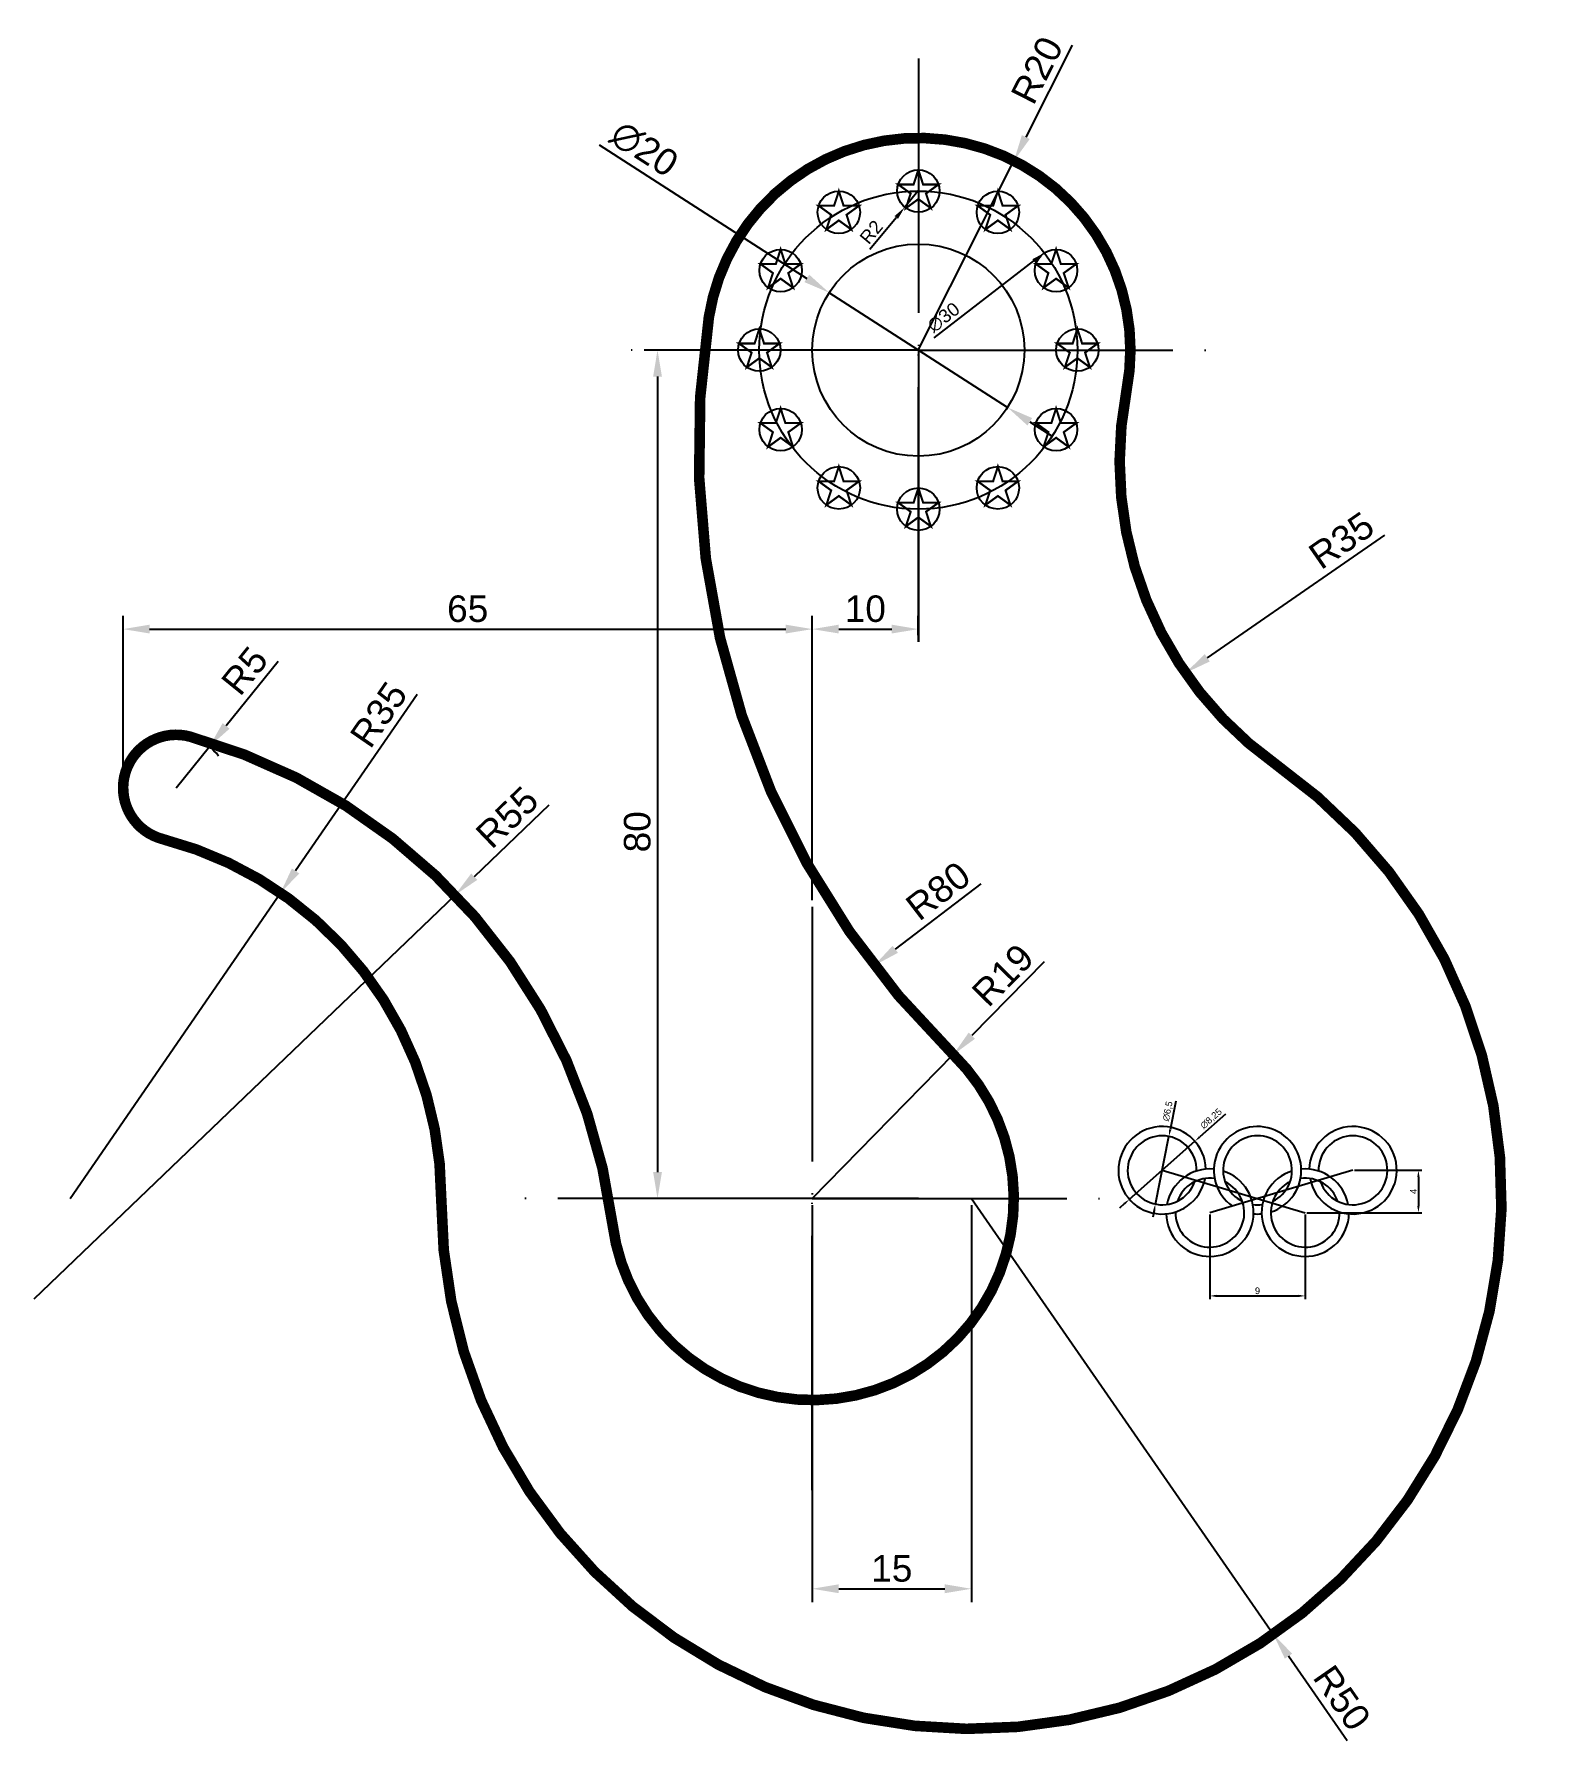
# Model space of a CAD drawing. Header units: millimetres. Extents: x 3276 to 3418, y 1522 to 1683.
import ezdxf

# ---------------------------------------------------------------- set-up
doc = ezdxf.new("R2010")
doc.units = ezdxf.units.MM
doc.linetypes.add('ACAD_ISO04W100', pattern=[30, 24, -3, 0, -3])
doc.layers.add('cotas', color=253, linetype='Continuous')
doc.layers.add('Ejes', color=252, linetype='ACAD_ISO04W100')
doc.styles.get("Standard").update_dxf_attribs({"font": 'arial.ttf'})
doc.dimstyles.new('nury_cotas', dxfattribs={"dimtxt": 2.5, "dimasz": 2.5, "dimexe": 1.25, "dimexo": 0.625, "dimtad": 1, "dimtxsty": 'Standard', "dimcen": 2.5, "dimadec": 0, "dimazin": 0, "dimtfac": 1, "dimtmove": 0, "dimatfit": 3, "dimfxl": 1, "dimarcsym": 0})

# ---------------------------------------------------------------- blocks, each defined once
blk = doc.blocks.new('*D24')
at = {"layer": 'cotas', "color": 0, "lineweight": -2, "transparency": 16777216}
for p, q in [((3329.11, 1672.84), (3348.69, 1660.26)), ((3367.62, 1648.09), (3350.79, 1658.91)), ((3369.72, 1646.74), (3371.82, 1645.39))]:
    blk.add_line(p, q, dxfattribs=at)
at = {"layer": 'cotas', "color": 0, "transparency": 16777216}
for points in [[(3348.91, 1660.61), (3348.46, 1659.91), (3350.79, 1658.91)], [(3369.94, 1647.09), (3369.49, 1646.39), (3367.62, 1648.09)]]:
    blk.add_solid(points, dxfattribs=at)
at = {"layer": 'Defpoints', "color": 0, "transparency": 16777216}
for p in [(3350.79, 1658.91), (3367.62, 1648.09)]:
    blk.add_point(p, dxfattribs=at)
at = {"layer": 'cotas', "color": 0, "transparency": 16777216, "insert": (3333.35, 1672.46), "char_height": 2.5, "attachment_point": 5, "rotation": 327.2665}
blk.add_mtext('∅20', dxfattribs=at)
blk = doc.blocks.new('*D23')
at = {"layer": 'cotas', "color": 0, "lineweight": -2, "transparency": 16777216}
for p, q in [((3373.72, 1682.26), (3369.34, 1673.58)), ((3359.2, 1653.5), (3368.22, 1671.35))]:
    blk.add_line(p, q, dxfattribs=at)
at = {"layer": 'cotas', "color": 0, "transparency": 16777216}
blk.add_solid([(3368.97, 1673.77), (3369.71, 1673.4), (3368.22, 1671.35)], dxfattribs=at)
at = {"layer": 'Defpoints', "color": 0, "transparency": 16777216}
for p in [(3368.22, 1671.35), (3359.2, 1653.5)]:
    blk.add_point(p, dxfattribs=at)
at = {"layer": 'cotas', "color": 0, "transparency": 16777216, "insert": (3370.4, 1679.89), "char_height": 2.5, "attachment_point": 5, "rotation": 63.2149}
blk.add_mtext('R20', dxfattribs=at)
blk = doc.blocks.new('*D25')
at = {"layer": 'cotas', "color": 0, "lineweight": -2, "transparency": 16777216}
blk.add_line((3403.17, 1636.04), (3386.45, 1624.48), dxfattribs=at)
at = {"layer": 'cotas', "color": 0, "transparency": 16777216}
blk.add_solid([(3386.22, 1624.83), (3386.69, 1624.14), (3384.4, 1623.06)], dxfattribs=at)
at = {"layer": 'Defpoints', "color": 0, "transparency": 16777216}
for p in [(3413.19, 1642.97), (3384.4, 1623.06)]:
    blk.add_point(p, dxfattribs=at)
at = {"layer": 'cotas', "color": 0, "transparency": 16777216, "insert": (3399.11, 1635.55), "char_height": 2.5, "attachment_point": 5, "rotation": 34.6593}
blk.add_mtext('R35', dxfattribs=at)
blk = doc.blocks.new('*D33')
at = {"layer": 'cotas', "color": 0, "lineweight": -2, "transparency": 16777216}
for p, q in [((3358.58, 1653.5), (3333.35, 1653.5)), ((3334.6, 1651), (3334.6, 1576)), ((3348.58, 1573.5), (3333.35, 1573.5))]:
    blk.add_line(p, q, dxfattribs=at)
at = {"layer": 'cotas', "color": 0, "transparency": 16777216}
for points in [[(3334.19, 1651), (3335.02, 1651), (3334.6, 1653.5)], [(3334.19, 1576), (3335.02, 1576), (3334.6, 1573.5)]]:
    blk.add_solid(points, dxfattribs=at)
at = {"layer": 'Defpoints', "color": 0, "transparency": 16777216}
for p in [(3359.2, 1653.5), (3334.6, 1573.5), (3349.2, 1573.5)]:
    blk.add_point(p, dxfattribs=at)
at = {"layer": 'cotas', "color": 0, "transparency": 16777216, "insert": (3332.7, 1608.08), "char_height": 2.5, "attachment_point": 5, "rotation": 90}
blk.add_mtext('80', dxfattribs=at)
blk = doc.blocks.new('*D26')
at = {"layer": 'cotas', "color": 0, "lineweight": -2, "transparency": 16777216}
for p, q in [((3364.2, 1573.5), (3392.69, 1532.41)), ((3399.65, 1522.37), (3394.12, 1530.35))]:
    blk.add_line(p, q, dxfattribs=at)
at = {"layer": 'cotas', "color": 0, "transparency": 16777216}
blk.add_solid([(3394.46, 1530.59), (3393.77, 1530.12), (3392.69, 1532.41)], dxfattribs=at)
at = {"layer": 'Defpoints', "color": 0, "transparency": 16777216}
for p in [(3364.2, 1573.5), (3392.69, 1532.41)]:
    blk.add_point(p, dxfattribs=at)
at = {"layer": 'cotas', "color": 0, "transparency": 16777216, "insert": (3399.16, 1526.42), "char_height": 2.5, "attachment_point": 5, "rotation": 304.7329}
blk.add_mtext('R50', dxfattribs=at)
blk = doc.blocks.new('*D27')
at = {"layer": 'cotas', "color": 0, "lineweight": -2, "transparency": 16777216}
for p, q in [((3371.06, 1595.81), (3364.25, 1588.86)), ((3349.2, 1573.5), (3362.5, 1587.07))]:
    blk.add_line(p, q, dxfattribs=at)
at = {"layer": 'cotas', "color": 0, "transparency": 16777216}
blk.add_solid([(3363.95, 1589.15), (3364.55, 1588.57), (3362.5, 1587.07)], dxfattribs=at)
at = {"layer": 'Defpoints', "color": 0, "transparency": 16777216}
for p in [(3362.5, 1587.07), (3349.2, 1573.5)]:
    blk.add_point(p, dxfattribs=at)
at = {"layer": 'cotas', "color": 0, "transparency": 16777216, "insert": (3367.17, 1594.56), "char_height": 2.5, "attachment_point": 5, "rotation": 45.5906}
blk.add_mtext('R19', dxfattribs=at)
blk = doc.blocks.new('*D34')
at = {"layer": 'cotas', "color": 0, "lineweight": -2, "transparency": 16777216}
for p, q in [((3349.2, 1601.62), (3349.2, 1628.44)), ((3351.7, 1627.19), (3356.7, 1627.19)), ((3359.2, 1626.62), (3359.2, 1628.44))]:
    blk.add_line(p, q, dxfattribs=at)
at = {"layer": 'cotas', "color": 0, "transparency": 16777216}
for points in [[(3351.7, 1627.61), (3351.7, 1626.78), (3349.2, 1627.19)], [(3356.7, 1627.61), (3356.7, 1626.78), (3359.2, 1627.19)]]:
    blk.add_solid(points, dxfattribs=at)
at = {"layer": 'Defpoints', "color": 0, "transparency": 16777216}
for p in [(3359.2, 1627.19), (3359.2, 1626), (3349.2, 1601)]:
    blk.add_point(p, dxfattribs=at)
at = {"layer": 'cotas', "color": 0, "transparency": 16777216, "insert": (3354.2, 1629.1), "char_height": 2.5, "attachment_point": 5}
blk.add_mtext('10', dxfattribs=at)
blk = doc.blocks.new('*D35')
at = {"layer": 'cotas', "color": 0, "lineweight": -2, "transparency": 16777216}
for p, q in [((3349.2, 1572.87), (3349.2, 1535.46)), ((3364.2, 1572.87), (3364.2, 1535.46)), ((3351.7, 1536.71), (3361.7, 1536.71))]:
    blk.add_line(p, q, dxfattribs=at)
at = {"layer": 'cotas', "color": 0, "transparency": 16777216}
for points in [[(3351.7, 1537.13), (3351.7, 1536.29), (3349.2, 1536.71)], [(3361.7, 1537.13), (3361.7, 1536.29), (3364.2, 1536.71)]]:
    blk.add_solid(points, dxfattribs=at)
at = {"layer": 'Defpoints', "color": 0, "transparency": 16777216}
for p in [(3349.2, 1573.5), (3364.2, 1573.5), (3364.2, 1536.71)]:
    blk.add_point(p, dxfattribs=at)
at = {"layer": 'cotas', "color": 0, "transparency": 16777216, "insert": (3356.7, 1538.61), "char_height": 2.5, "attachment_point": 5}
blk.add_mtext('15', dxfattribs=at)
blk = doc.blocks.new('*D29')
at = {"layer": 'cotas', "color": 0, "lineweight": -2, "transparency": 16777216}
for p, q in [((3284.2, 1612.85), (3284.2, 1628.44)), ((3286.7, 1627.19), (3346.7, 1627.19)), ((3349.2, 1615.66), (3349.2, 1628.44))]:
    blk.add_line(p, q, dxfattribs=at)
at = {"layer": 'cotas', "color": 0, "transparency": 16777216}
for points in [[(3286.7, 1627.61), (3286.7, 1626.78), (3284.2, 1627.19)], [(3346.7, 1627.61), (3346.7, 1626.78), (3349.2, 1627.19)]]:
    blk.add_solid(points, dxfattribs=at)
at = {"layer": 'Defpoints', "color": 0, "transparency": 16777216}
for p in [(3349.2, 1627.19), (3349.2, 1615.03), (3284.2, 1612.23)]:
    blk.add_point(p, dxfattribs=at)
at = {"layer": 'cotas', "color": 0, "transparency": 16777216, "insert": (3316.7, 1629.1), "char_height": 2.5, "attachment_point": 5}
blk.add_mtext('65', dxfattribs=at)
blk = doc.blocks.new('*D30')
at = {"layer": 'cotas', "color": 0, "lineweight": -2, "transparency": 16777216}
for p, q in [((3298.82, 1624.13), (3293.91, 1618.06)), ((3289.2, 1612.23), (3292.34, 1616.12))]:
    blk.add_line(p, q, dxfattribs=at)
blk.add_arc((3289.2, 1612.23), 5, 36.7579, 67.2986, dxfattribs=at)
at = {"layer": 'cotas', "color": 0, "transparency": 16777216}
blk.add_solid([(3293.59, 1618.33), (3294.24, 1617.8), (3292.34, 1616.12)], dxfattribs=at)
at = {"layer": 'Defpoints', "color": 0, "transparency": 16777216}
for p in [(3292.34, 1616.12), (3289.2, 1612.23)]:
    blk.add_point(p, dxfattribs=at)
at = {"layer": 'cotas', "color": 0, "transparency": 16777216, "insert": (3295.67, 1623.26), "char_height": 2.5, "attachment_point": 5, "rotation": 51.0818}
blk.add_mtext('R5', dxfattribs=at)
blk = doc.blocks.new('*D31')
at = {"layer": 'cotas', "color": 0, "lineweight": -2, "transparency": 16777216}
for p, q in [((3311.93, 1621.04), (3300.47, 1604.39)), ((3279.2, 1573.5), (3299.05, 1602.33))]:
    blk.add_line(p, q, dxfattribs=at)
at = {"layer": 'cotas', "color": 0, "transparency": 16777216}
blk.add_solid([(3300.12, 1604.62), (3300.81, 1604.15), (3299.05, 1602.33)], dxfattribs=at)
at = {"layer": 'Defpoints', "color": 0, "transparency": 16777216}
for p in [(3299.05, 1602.33), (3279.2, 1573.5)]:
    blk.add_point(p, dxfattribs=at)
at = {"layer": 'cotas', "color": 0, "transparency": 16777216, "insert": (3308.31, 1619.13), "char_height": 2.5, "attachment_point": 5, "rotation": 55.4569}
blk.add_mtext('R35', dxfattribs=at)
blk = doc.blocks.new('*D32')
at = {"layer": 'cotas', "color": 0, "lineweight": -2, "transparency": 16777216}
for p, q in [((3324.35, 1610.59), (3317.32, 1603.85)), ((3275.81, 1564.06), (3315.51, 1602.12))]:
    blk.add_line(p, q, dxfattribs=at)
at = {"layer": 'cotas', "color": 0, "transparency": 16777216}
blk.add_solid([(3317.03, 1604.15), (3317.61, 1603.55), (3315.51, 1602.12)], dxfattribs=at)
at = {"layer": 'Defpoints', "color": 0, "transparency": 16777216}
for p in [(3315.51, 1602.12), (3275.81, 1564.06)]:
    blk.add_point(p, dxfattribs=at)
at = {"layer": 'cotas', "color": 0, "transparency": 16777216, "insert": (3320.42, 1609.45), "char_height": 2.5, "attachment_point": 5, "rotation": 43.7895}
blk.add_mtext('R55', dxfattribs=at)
blk = doc.blocks.new('*D28')
at = {"layer": 'cotas', "color": 0, "lineweight": -2, "transparency": 16777216}
blk.add_line((3365.09, 1603.19), (3357.03, 1597), dxfattribs=at)
at = {"layer": 'cotas', "color": 0, "transparency": 16777216}
blk.add_solid([(3356.77, 1597.33), (3357.28, 1596.67), (3355.05, 1595.48)], dxfattribs=at)
at = {"layer": 'Defpoints', "color": 0, "transparency": 16777216}
for p in [(3418.48, 1644.22), (3355.05, 1595.48)]:
    blk.add_point(p, dxfattribs=at)
at = {"layer": 'cotas', "color": 0, "transparency": 16777216, "insert": (3361.07, 1602.5), "char_height": 2.5, "attachment_point": 5, "rotation": 37.5374}
blk.add_mtext('R80', dxfattribs=at)
blk = doc.blocks.new('*D41')
at = {"layer": 'cotas', "color": 0, "lineweight": -2, "transparency": 16777216}
blk.add_line((3360.69, 1654.65), (3370.09, 1661.9), dxfattribs=at)
at = {"layer": 'cotas', "color": 0, "transparency": 16777216}
blk.add_solid([(3369.96, 1662.07), (3370.21, 1661.74), (3371.08, 1662.66)], dxfattribs=at)
at = {"layer": 'Defpoints', "color": 0, "transparency": 16777216}
for p in [(3371.08, 1662.66), (3347.33, 1644.33)]:
    blk.add_point(p, dxfattribs=at)
at = {"layer": 'cotas', "color": 0, "transparency": 16777216, "insert": (3361.58, 1656.58), "char_height": 1.25, "attachment_point": 5, "rotation": 37.6681}
blk.add_mtext('∅30', dxfattribs=at)
blk = doc.blocks.new('*D43')
at = {"layer": 'cotas', "color": 0, "lineweight": -2, "transparency": 16777216}
for p, q in [((3359.2, 1668.5), (3357.92, 1666.96)), ((3354.64, 1663.02), (3357.12, 1666))]:
    blk.add_line(p, q, dxfattribs=at)
at = {"layer": 'cotas', "color": 0, "transparency": 16777216}
blk.add_solid([(3356.96, 1666.14), (3357.28, 1665.87), (3357.92, 1666.96)], dxfattribs=at)
at = {"layer": 'Defpoints', "color": 0, "transparency": 16777216}
for p in [(3359.2, 1668.5), (3357.92, 1666.96)]:
    blk.add_point(p, dxfattribs=at)
at = {"layer": 'cotas', "color": 0, "transparency": 16777216, "insert": (3354.76, 1664.63), "char_height": 1.25, "attachment_point": 5, "rotation": 50.1783}
blk.add_mtext('R2', dxfattribs=at)
blk = doc.blocks.new('*D44')
at = {"layer": 'cotas', "color": 0, "lineweight": -2, "transparency": 16777216}
for p, q in [((3383.49, 1582.67), (3382.95, 1579.97)), ((3381.56, 1572.98), (3382.83, 1579.35)), ((3381.44, 1572.37), (3381.32, 1571.75))]:
    blk.add_line(p, q, dxfattribs=at)
at = {"layer": 'cotas', "color": 0, "transparency": 16777216}
for points in [[(3382.85, 1579.99), (3383.05, 1579.95), (3382.83, 1579.35)], [(3381.34, 1572.39), (3381.54, 1572.34), (3381.56, 1572.98)]]:
    blk.add_solid(points, dxfattribs=at)
at = {"layer": 'Defpoints', "color": 0, "transparency": 16777216}
for p in [(3382.83, 1579.35), (3381.56, 1572.98)]:
    blk.add_point(p, dxfattribs=at)
at = {"layer": 'cotas', "color": 0, "transparency": 16777216, "insert": (3382.75, 1581.73), "char_height": 0.625, "attachment_point": 5, "rotation": 78.7809}
blk.add_mtext('∅6,5', dxfattribs=at)
blk = doc.blocks.new('*D45')
at = {"layer": 'cotas', "color": 0, "lineweight": -2, "transparency": 16777216}
for p, q in [((3388.18, 1581.47), (3385.75, 1579.32)), ((3379.11, 1573.43), (3385.28, 1578.9)), ((3378.64, 1573.02), (3378.17, 1572.6))]:
    blk.add_line(p, q, dxfattribs=at)
at = {"layer": 'cotas', "color": 0, "transparency": 16777216}
for points in [[(3385.68, 1579.39), (3385.82, 1579.24), (3385.28, 1578.9)], [(3378.57, 1573.09), (3378.71, 1572.94), (3379.11, 1573.43)]]:
    blk.add_solid(points, dxfattribs=at)
at = {"layer": 'Defpoints', "color": 0, "transparency": 16777216}
for p in [(3385.28, 1578.9), (3379.11, 1573.43)]:
    blk.add_point(p, dxfattribs=at)
at = {"layer": 'cotas', "color": 0, "transparency": 16777216, "insert": (3386.84, 1581.01), "char_height": 0.625, "attachment_point": 5, "rotation": 41.5423}
blk.add_mtext('∅8,25', dxfattribs=at)
blk = doc.blocks.new('*D46')
at = {"layer": 'cotas', "color": 0, "lineweight": -2, "transparency": 16777216}
for p, q in [((3386.69, 1572.01), (3386.69, 1564.01)), ((3395.69, 1572.01), (3395.69, 1564.01)), ((3387.32, 1564.32), (3395.07, 1564.32))]:
    blk.add_line(p, q, dxfattribs=at)
at = {"layer": 'cotas', "color": 0, "transparency": 16777216}
for points in [[(3387.32, 1564.43), (3387.32, 1564.22), (3386.69, 1564.32)], [(3395.07, 1564.43), (3395.07, 1564.22), (3395.69, 1564.32)]]:
    blk.add_solid(points, dxfattribs=at)
at = {"layer": 'Defpoints', "color": 0, "transparency": 16777216}
for p in [(3386.69, 1572.17), (3395.69, 1572.17), (3395.69, 1564.32)]:
    blk.add_point(p, dxfattribs=at)
at = {"layer": 'cotas', "color": 0, "transparency": 16777216, "insert": (3391.19, 1564.8), "char_height": 0.625, "attachment_point": 5}
blk.add_mtext('9', dxfattribs=at)
blk = doc.blocks.new('*D47')
at = {"layer": 'cotas', "color": 0, "lineweight": -2, "transparency": 16777216}
for p, q in [((3400.35, 1576.17), (3406.68, 1576.17)), ((3406.37, 1575.54), (3406.37, 1572.79)), ((3395.85, 1572.17), (3406.68, 1572.17))]:
    blk.add_line(p, q, dxfattribs=at)
at = {"layer": 'cotas', "color": 0, "transparency": 16777216}
for points in [[(3406.26, 1575.54), (3406.47, 1575.54), (3406.37, 1576.17)], [(3406.26, 1572.79), (3406.47, 1572.79), (3406.37, 1572.17)]]:
    blk.add_solid(points, dxfattribs=at)
at = {"layer": 'Defpoints', "color": 0, "transparency": 16777216}
for p in [(3400.19, 1576.17), (3395.69, 1572.17), (3406.37, 1572.17)]:
    blk.add_point(p, dxfattribs=at)
at = {"layer": 'cotas', "color": 0, "transparency": 16777216, "insert": (3405.9, 1574.17), "char_height": 0.625, "attachment_point": 5, "rotation": 90}
blk.add_mtext('4', dxfattribs=at)

msp = doc.modelspace()

# ---------------------------------------------------------------- linework, layer by layer
for p, q in [((3359.203, 1653.498), (3359.203, 1625.998)), ((3359.203, 1573.498), (3349.203, 1573.498)), ((3349.203, 1573.498), (3364.203, 1573.498))]:
    msp.add_line(p, q)
at = {"const_width": 1}
msp.add_lwpolyline([(3287.953, 1607.387, -0.3419987), (3314.203, 1573.498, 1.6449061), (3393.016, 1614.362, -0.2955124), (3378.833, 1649.668, 1.0188885), (3339.444, 1656.591, 0.2423258), (3362.499, 1587.071, -1.4053133), (3330.359, 1571.074, 0.3015825), (3290.543, 1617.045, 1.0093104)], format="xyb", close=True, dxfattribs=at)
at = {"const_width": 0.2}
for points in [[(3359.203, 1670.498), (3358.754, 1669.116), (3357.301, 1669.116), (3358.477, 1668.262), (3358.028, 1666.88), (3359.203, 1667.734), (3360.379, 1666.88), (3359.93, 1668.262), (3361.105, 1669.116), (3359.652, 1669.116), (3359.203, 1670.498)], [(3351.703, 1668.489), (3351.254, 1667.107), (3349.801, 1667.107), (3350.977, 1666.253), (3350.528, 1664.871), (3351.703, 1665.725), (3352.879, 1664.871), (3352.43, 1666.253), (3353.605, 1667.107), (3352.152, 1667.107), (3351.703, 1668.489)], [(3366.703, 1668.489), (3366.254, 1667.107), (3364.801, 1667.107), (3365.977, 1666.253), (3365.528, 1664.871), (3366.703, 1665.725), (3367.879, 1664.871), (3367.43, 1666.253), (3368.605, 1667.107), (3367.152, 1667.107), (3366.703, 1668.489)], [(3346.213, 1662.998), (3345.764, 1661.616), (3344.311, 1661.616), (3345.486, 1660.762), (3345.037, 1659.38), (3346.213, 1660.234), (3347.389, 1659.38), (3346.94, 1660.762), (3348.115, 1661.616), (3346.662, 1661.616), (3346.213, 1662.998)], [(3372.194, 1662.998), (3371.745, 1661.616), (3370.292, 1661.616), (3371.467, 1660.762), (3371.018, 1659.38), (3372.194, 1660.234), (3373.369, 1659.38), (3372.92, 1660.762), (3374.096, 1661.616), (3372.643, 1661.616), (3372.194, 1662.998)], [(3344.203, 1655.498), (3343.754, 1654.116), (3342.301, 1654.116), (3343.477, 1653.262), (3343.028, 1651.88), (3344.203, 1652.734), (3345.379, 1651.88), (3344.93, 1653.262), (3346.105, 1654.116), (3344.652, 1654.116), (3344.203, 1655.498)], [(3374.203, 1655.498), (3373.754, 1654.116), (3372.301, 1654.116), (3373.477, 1653.262), (3373.028, 1651.88), (3374.203, 1652.734), (3375.379, 1651.88), (3374.93, 1653.262), (3376.105, 1654.116), (3374.652, 1654.116), (3374.203, 1655.498)], [(3346.213, 1647.998), (3345.764, 1646.616), (3344.311, 1646.616), (3345.486, 1645.762), (3345.037, 1644.38), (3346.213, 1645.234), (3347.389, 1644.38), (3346.94, 1645.762), (3348.115, 1646.616), (3346.662, 1646.616), (3346.213, 1647.998)], [(3372.194, 1647.998), (3371.745, 1646.616), (3370.292, 1646.616), (3371.467, 1645.762), (3371.018, 1644.38), (3372.194, 1645.234), (3373.369, 1644.38), (3372.92, 1645.762), (3374.096, 1646.616), (3372.643, 1646.616), (3372.194, 1647.998)], [(3351.703, 1642.508), (3351.254, 1641.126), (3349.801, 1641.126), (3350.977, 1640.272), (3350.528, 1638.89), (3351.703, 1639.744), (3352.879, 1638.89), (3352.43, 1640.272), (3353.605, 1641.126), (3352.152, 1641.126), (3351.703, 1642.508)], [(3366.703, 1642.508), (3366.254, 1641.126), (3364.801, 1641.126), (3365.977, 1640.272), (3365.528, 1638.89), (3366.703, 1639.744), (3367.879, 1638.89), (3367.43, 1640.272), (3368.605, 1641.126), (3367.152, 1641.126), (3366.703, 1642.508)], [(3359.203, 1640.498), (3358.754, 1639.116), (3357.301, 1639.116), (3358.477, 1638.262), (3358.028, 1636.88), (3359.203, 1637.734), (3360.379, 1636.88), (3359.93, 1638.262), (3361.105, 1639.116), (3359.652, 1639.116), (3359.203, 1640.498)]]:
    msp.add_lwpolyline(points, dxfattribs=at)
msp.add_circle((3359.203, 1653.498), 10)
for centre, radius, start, end in [((3382.194, 1576.166), 4.125, 1.49737, 349.08248), ((3391.194, 1576.166), 4.125, 287.65044, 234.80802), ((3400.194, 1576.166), 4.125, 190.91752, 178.50263), ((3382.194, 1576.166), 3.25, 358.78016, 340.50483), ((3391.194, 1576.166), 3.25, 296.2281, 243.7719), ((3400.194, 1576.166), 3.25, 199.49517, 181.21984), ((3386.694, 1572.166), 4.125, 181.49737, 72.34956), ((3386.694, 1572.166), 4.125, 84.76444, 169.08248), ((3386.694, 1572.166), 3.25, 82.04724, 160.50483), ((3395.694, 1572.166), 4.125, 107.65044, 358.50263), ((3395.694, 1572.166), 3.25, 19.49517, 97.95276), ((3395.694, 1572.166), 4.125, 10.91752, 95.23556), ((3386.694, 1572.166), 3.25, 178.78016, 63.7719), ((3395.694, 1572.166), 3.25, 116.2281, 1.21984), ((3391.194, 1576.166), 3.25, 262.04724, 277.95276), ((3391.194, 1576.166), 4.125, 264.76444, 275.23556)]:
    msp.add_arc(centre, radius, start, end)
at = {"layer": 'cotas'}
for p, q in [((3382.194, 1576.166), (3395.694, 1572.166)), ((3400.194, 1576.166), (3386.694, 1572.166))]:
    msp.add_line(p, q, dxfattribs=at)
for centre, radius in [((3359.203, 1668.498), 2), ((3359.203, 1653.498), 15), ((3351.703, 1666.489), 2), ((3366.703, 1666.489), 2), ((3346.213, 1660.998), 2), ((3372.194, 1660.998), 2), ((3344.203, 1653.498), 2), ((3374.203, 1653.498), 2), ((3346.213, 1645.998), 2), ((3372.194, 1645.998), 2), ((3351.703, 1640.508), 2), ((3366.703, 1640.508), 2), ((3359.203, 1638.498), 2)]:
    msp.add_circle(centre, radius, dxfattribs=at)
at = {"layer": 'Ejes'}
for p, q in [((3359.203, 1680.998), (3359.203, 1648.498)), ((3359.203, 1653.498), (3331.703, 1653.498)), ((3359.203, 1653.498), (3386.703, 1653.498)), ((3359.203, 1625.998), (3359.203, 1653.498)), ((3349.203, 1600.998), (3349.203, 1568.498)), ((3349.203, 1573.498), (3321.703, 1573.498)), ((3349.203, 1573.498), (3376.703, 1573.498)), ((3349.203, 1545.998), (3349.203, 1573.498))]:
    msp.add_line(p, q, dxfattribs=at)

# ---------------------------------------------------------------- dimensions: what is measured, and where the dimension line sits
at = {"layer": 'cotas'}
for center, mpoint, picture, middle in [((3359.203, 1653.498), (3368.216, 1671.352), '*D23', (3370.398, 1679.893)), ((3359.203, 1668.498), (3357.923, 1666.962), '*D43', (3354.758, 1664.635)), ((3289.203, 1612.228), (3292.344, 1616.118), '*D30', (3295.675, 1623.262)), ((3275.808, 1564.056), (3315.512, 1602.116), '*D32', (3320.423, 1609.451)), ((3349.203, 1573.498), (3362.499, 1587.071), '*D27', (3367.169, 1594.555)), ((3364.203, 1573.498), (3392.691, 1532.407), '*D26', (3399.158, 1526.417))]:
    dim = msp.add_radius_dim(center=center, mpoint=mpoint, dimstyle='nury_cotas', dxfattribs=at)
    dim.commit()
    dim.dimension.update_dxf_attribs({"geometry": picture, "text_midpoint": middle})
for p1, p2, picture, middle in [((3367.615, 1648.091), (3350.791, 1658.906), '*D24', (3332.279, 1670.806)), ((3347.33, 1644.332), (3371.077, 1662.665), '*D41', (3362.186, 1655.801))]:
    dim = msp.add_diameter_dim_2p(p1=p1, p2=p2, dimstyle='nury_cotas', dxfattribs=at)
    dim.commit()
    dim.dimension.update_dxf_attribs({"geometry": picture, "text_midpoint": middle, "dimtype": 163})
dim = msp.add_linear_dim(base=(3334.605, 1573.498), p1=(3359.203, 1653.498), p2=(3349.203, 1573.498), angle=90, dimstyle='nury_cotas', dxfattribs=at)
dim.commit()
dim.dimension.update_dxf_attribs({"geometry": '*D33', "text_midpoint": (3334.605, 1608.082), "dimtype": 160})
for center, mpoint, picture, middle in [((3418.482, 1644.22), (3355.045, 1595.477), '*D28', (3362.225, 1600.994)), ((3413.185, 1642.966), (3384.396, 1623.062), '*D25', (3400.192, 1633.982)), ((3279.203, 1573.498), (3299.049, 1602.328), '*D31', (3309.875, 1618.054))]:
    dim = msp.add_radius_dim(center=center, mpoint=mpoint, dimstyle='nury_cotas', dxfattribs=at)
    dim.commit()
    dim.dimension.update_dxf_attribs({"geometry": picture, "text_midpoint": middle, "dimtype": 164})
for base, p1, p2, picture, middle in [((3349.203, 1627.194), (3284.203, 1612.228), (3349.203, 1615.034), '*D29', (3316.703, 1629.095)), ((3359.203, 1627.194), (3349.203, 1600.998), (3359.203, 1625.998), '*D34', (3354.203, 1629.095)), ((3364.203, 1536.71), (3349.203, 1573.498), (3364.203, 1573.498), '*D35', (3356.703, 1538.612)), ((3395.694, 1564.322), (3386.694, 1572.166), (3395.694, 1572.166), '*D46', (3391.194, 1564.798))]:
    dim = msp.add_linear_dim(base=base, p1=p1, p2=p2, dimstyle='nury_cotas', dxfattribs=at)
    dim.commit()
    dim.dimension.update_dxf_attribs({"geometry": picture, "text_midpoint": middle})
for p1, p2, picture, middle in [((3379.107, 1573.431), (3385.282, 1578.902), '*D45', (3386.838, 1581.005)), ((3381.562, 1572.978), (3382.826, 1579.354), '*D44', (3382.746, 1581.733))]:
    dim = msp.add_diameter_dim_2p(p1=p1, p2=p2, dimstyle='nury_cotas', dxfattribs=at)
    dim.commit()
    dim.dimension.update_dxf_attribs({"geometry": picture, "text_midpoint": middle})
dim = msp.add_linear_dim(base=(3406.369, 1572.166), p1=(3400.194, 1576.166), p2=(3395.694, 1572.166), angle=90, dimstyle='nury_cotas', dxfattribs=at)
dim.commit()
dim.dimension.update_dxf_attribs({"geometry": '*D47', "text_midpoint": (3405.9, 1574.166)})

doc.saveas('drawing.dxf')
